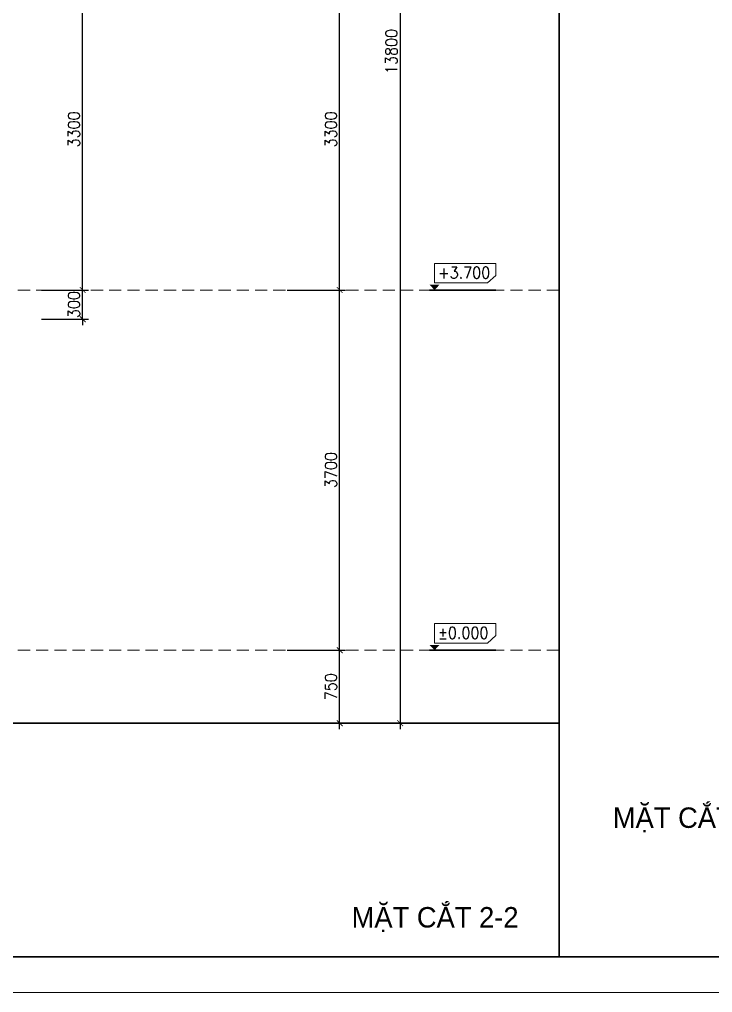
# Model space of a CAD drawing. Header units: millimetres. Extents: x -529782 to -142003, y -492574 to -273331.
# Drawn here: x -229147 to -222022, y -412168 to -402173 of the extents above; entities that cross this region are included whole.
import ezdxf

# ---------------------------------------------------------------- set-up
doc = ezdxf.new("R2010")
doc.units = ezdxf.units.MM
doc.header["$LTSCALE"] = 500
doc.header["$MEASUREMENT"] = 0
doc.header["$PDMODE"] = 3
doc.linetypes.add('HIDDEN', pattern=[0.375, 0.25, -0.125])
doc.layers.get('0').update_dxf_attribs({"linetype": 'CONTINUOUS', "lineweight": 13})
doc.layers.get('Defpoints').update_dxf_attribs({"color": 255, "linetype": 'CONTINUOUS', "lineweight": 13})
for name, color, linetype, lineweight in [('1.cat 30', 30, 'CONTINUOUS', 35), ('2.thay 145', 145, 'CONTINUOUS', 18), ('3.manh 08', 8, 'CONTINUOUS', 9), ('4.dim 08', 8, 'CONTINUOUS', 13), ('6.khuat 75', 75, 'HIDDEN', 18), ('9.text \xad white', 7, 'CONTINUOUS', 15)]:
    doc.layers.add(name, color=color, linetype=linetype, lineweight=lineweight)
doc.styles.add('CA.JSC1', font='')
doc.styles.get("Standard").update_dxf_attribs({"font": 'txt.shx', "width": 0.9})
doc.styles.get('CA.JSC1').set_extended_font_data('.VnAvantH')
doc.dimstyles.new('CA 60', dxfattribs={"dimscale": 0, "dimtxt": 120, "dimasz": 60, "dimexe": 60, "dimexo": 0, "dimgap": 30, "dimtad": 1, "dimdec": 0, "dimzin": 0, "dimdsep": 46, "dimtxsty": 'Standard', "dimblk": 'ARCHTICK', "dimcen": 0.09, "dimdle": 60, "dimclrd": 256, "dimclre": 256, "dimclrt": 7, "dimadec": 0, "dimazin": 0, "dimtfac": 1, "dimtdec": 0, "dimtix": 1, "dimtmove": 2, "dimatfit": 3, "dimldrblk": 'DOT', "dimfxl": 1, "dimtolj": 1, "dimtzin": 0, "dimarcsym": 0})

# ---------------------------------------------------------------- blocks, each defined once
blk = doc.blocks.new('khung co loan')
at = {"layer": '1.cat 30'}
blk.add_lwpolyline([(1158.281703106128, -14553.47590842255), (1158.281703106128, -303.4759079545038), (20658.28170374641, -303.4759079545038), (20658.28170374641, -14553.47590842255)], close=True, dxfattribs=at)
blk.add_lwpolyline([(18298.08122972515, -303.4759079552605), (18298.08122972515, -14553.47590842255)], dxfattribs=at)
at = {"layer": '3.manh 08'}
blk.add_lwpolyline([(0, -14850.00000048772), (21000.00000000023, -14850.00000048772), (21000.00000000023, -4.877219907939434e-07), (0, -4.877219907939434e-07)], close=True, dxfattribs=at)
blk = doc.blocks.new('ki hieu cost')
at = {"layer": '1.cat 30'}
blk.add_line((-119312.6479903211, -196389.5266377838), (-118175.9534743076, -196389.5266377837), dxfattribs=at)
at = {"layer": '3.manh 08'}
blk.add_lwpolyline([(-119227.225577535, -195933.8747298737), (-119227.225577535, -196268.1983629046), (-118320.4604987512, -196268.1983629046), (-118175.9534743076, -196138.8011558482), (-118175.9534743076, -195933.8747298737)], close=True, dxfattribs=at)
blk.add_solid([(-119312.6479903211, -196299.0221607631), (-119141.803164749, -196299.0221607631), (-119227.225577535, -196389.5266377839)], dxfattribs=at)
blk = doc.blocks.new('_ArchTick')
at = {"color": 1, "linetype": 'ByBlock', "const_width": 0.150000081}
blk.add_lwpolyline([(-0.5000002699998731, -0.5000002699998731), (0.5000002699998731, 0.5000002699998731)], dxfattribs=at)
blk = doc.blocks.new('*D166')
at = {"layer": '4.dim 08', "lineweight": -2, "transparency": 16777216}
for p, q in [((-225855.4988260525, -409461.9999999999), (-225855.4988260525, -408592.0000000001)), ((-226393.9988260525, -408652.0000000001), (-225795.4988260525, -408652.0000000001)), ((-226393.9988260525, -409401.9999999999), (-225795.4988260525, -409401.9999999999))]:
    blk.add_line(p, q, dxfattribs=at)
at = {"layer": 'Defpoints', "color": 0, "transparency": 16777216}
for p in [(-226393.9988260525, -408652.0000000001), (-225855.4988260525, -408652.0000000001), (-226393.9988260525, -409401.9999999999)]:
    blk.add_point(p, dxfattribs=at)
at = {"layer": '4.dim 08', "lineweight": -2, "transparency": 16777216, "xscale": 60, "yscale": 60, "zscale": 60}
for p, rotation in [((-225855.4988260525, -408652.0000000001), 90), ((-225855.4988260525, -409401.9999999999), 270)]:
    blk.add_blockref('_ArchTick', p, dxfattribs=dict(at, rotation=rotation))
at = {"layer": '4.dim 08', "color": 7, "transparency": 16777216, "insert": (-225945.4988260525, -409027.0000000001), "char_height": 120, "attachment_point": 5, "rotation": 90}
blk.add_mtext('\\A1;750', dxfattribs=at)
blk = doc.blocks.new('_DOT')
at = {"color": 1, "linetype": 'ByBlock'}
blk.add_line((-0.5, 0), (-1, 0), dxfattribs=at)
at = {"color": 1, "linetype": 'ByBlock', "const_width": 0.5}
blk.add_lwpolyline([(-0.25, 0, 1), (0.25, 0, 1)], format="xyb", close=True, dxfattribs=at)
blk = doc.blocks.new('*D167')
at = {"layer": '4.dim 08', "lineweight": -2, "transparency": 16777216}
for p, q in [((-225855.4988260525, -408712.0000000001), (-225855.4988260525, -404892.0000000001)), ((-226393.9988260525, -404952.0000000001), (-225795.4988260525, -404952.0000000001)), ((-226393.9988260525, -408652.0000000001), (-225795.4988260525, -408652.0000000001))]:
    blk.add_line(p, q, dxfattribs=at)
at = {"layer": 'Defpoints', "color": 0, "transparency": 16777216}
for p in [(-226393.9988260525, -404952.0000000001), (-225855.4988260525, -404952.0000000001), (-226393.9988260525, -408652.0000000001)]:
    blk.add_point(p, dxfattribs=at)
at = {"layer": '4.dim 08', "lineweight": -2, "transparency": 16777216, "xscale": 60, "yscale": 60, "zscale": 60}
for p, rotation in [((-225855.4988260525, -404952.0000000001), 90), ((-225855.4988260525, -408652.0000000001), 270)]:
    blk.add_blockref('_ArchTick', p, dxfattribs=dict(at, rotation=rotation))
at = {"layer": '4.dim 08', "color": 7, "transparency": 16777216, "insert": (-225945.4988260525, -406802.0000000001), "char_height": 120, "attachment_point": 5, "rotation": 90}
blk.add_mtext('\\A1;3700', dxfattribs=at)
blk = doc.blocks.new('*D168')
at = {"layer": '4.dim 08', "lineweight": -2, "transparency": 16777216}
for p, q in [((-225855.4988260525, -405012.0000000001), (-225855.4988260525, -401592.0000000001)), ((-226393.9988260525, -401652.0000000001), (-225795.4988260525, -401652.0000000001)), ((-226393.9988260525, -404952.0000000001), (-225795.4988260525, -404952.0000000001))]:
    blk.add_line(p, q, dxfattribs=at)
at = {"layer": 'Defpoints', "color": 0, "transparency": 16777216}
for p in [(-226393.9988260525, -401652.0000000001), (-225855.4988260525, -401652.0000000001), (-226393.9988260525, -404952.0000000001)]:
    blk.add_point(p, dxfattribs=at)
at = {"layer": '4.dim 08', "lineweight": -2, "transparency": 16777216, "xscale": 60, "yscale": 60, "zscale": 60}
for p, rotation in [((-225855.4988260525, -401652.0000000001), 90), ((-225855.4988260525, -404952.0000000001), 270)]:
    blk.add_blockref('_ArchTick', p, dxfattribs=dict(at, rotation=rotation))
at = {"layer": '4.dim 08', "color": 7, "transparency": 16777216, "insert": (-225945.4988260525, -403302.0000000001), "char_height": 120, "attachment_point": 5, "rotation": 90}
blk.add_mtext('\\A1;3300', dxfattribs=at)
blk = doc.blocks.new('*D172')
at = {"layer": '4.dim 08', "lineweight": -2, "transparency": 16777216}
for p, q in [((-226393.9988260525, -395602.0000000001), (-225172.9988260525, -395602.0000000001)), ((-225232.9988260525, -395542.0000000001), (-225232.9988260525, -409462)), ((-226393.9988260525, -409402), (-225172.9988260525, -409402))]:
    blk.add_line(p, q, dxfattribs=at)
at = {"layer": 'Defpoints', "color": 0, "transparency": 16777216}
for p in [(-226393.9988260525, -395602.0000000001), (-226393.9988260525, -409402), (-225232.9988260525, -409402)]:
    blk.add_point(p, dxfattribs=at)
at = {"layer": '4.dim 08', "lineweight": -2, "transparency": 16777216, "xscale": 60, "yscale": 60, "zscale": 60}
for p, rotation in [((-225232.9988260525, -395602.0000000001), 90), ((-225232.9988260525, -409402), 270)]:
    blk.add_blockref('_ArchTick', p, dxfattribs=dict(at, rotation=rotation))
at = {"layer": '4.dim 08', "color": 7, "transparency": 16777216, "insert": (-225322.9988260525, -402502.0000000001), "char_height": 120, "attachment_point": 5, "rotation": 90}
blk.add_mtext('\\A1;13800', dxfattribs=at)
blk = doc.blocks.new('*D201')
at = {"layer": '4.dim 08', "lineweight": -2, "transparency": 16777216}
for p, q in [((-228497.4988260525, -404952.0000000001), (-228497.4988260525, -404892.0000000001)), ((-228921.9988260525, -404952.0000000001), (-228437.4988260525, -404952.0000000001)), ((-228497.4988260525, -405252), (-228497.4988260525, -404952.0000000001)), ((-228921.9988260525, -405252), (-228437.4988260525, -405252)), ((-228497.4988260525, -405252), (-228497.4988260525, -405312))]:
    blk.add_line(p, q, dxfattribs=at)
at = {"layer": 'Defpoints', "color": 0, "transparency": 16777216}
for p in [(-228921.9988260525, -404952.0000000001), (-228497.4988260525, -404952.0000000001), (-228921.9988260525, -405252)]:
    blk.add_point(p, dxfattribs=at)
at = {"layer": '4.dim 08', "lineweight": -2, "transparency": 16777216, "xscale": 60, "yscale": 60, "zscale": 60}
for p, rotation in [((-228497.4988260525, -404952.0000000001), 270), ((-228497.4988260525, -405252), 90)]:
    blk.add_blockref('_ArchTick', p, dxfattribs=dict(at, rotation=rotation))
at = {"layer": '4.dim 08', "color": 7, "transparency": 16777216, "insert": (-228587.4988260525, -405102.0000000001), "char_height": 120, "attachment_point": 5, "rotation": 90}
blk.add_mtext('\\A1;300', dxfattribs=at)
blk = doc.blocks.new('*D202')
at = {"layer": '4.dim 08', "lineweight": -2, "transparency": 16777216}
for p, q in [((-228497.4988260525, -405012.0000000001), (-228497.4988260525, -401592)), ((-228921.9988260525, -401652), (-228437.4988260525, -401652)), ((-228921.9988260525, -404952.0000000001), (-228437.4988260525, -404952.0000000001))]:
    blk.add_line(p, q, dxfattribs=at)
at = {"layer": 'Defpoints', "color": 0, "transparency": 16777216}
for p in [(-228921.9988260525, -401652), (-228497.4988260525, -401652), (-228921.9988260525, -404952.0000000001)]:
    blk.add_point(p, dxfattribs=at)
at = {"layer": '4.dim 08', "lineweight": -2, "transparency": 16777216, "xscale": 60, "yscale": 60, "zscale": 60}
for p, rotation in [((-228497.4988260525, -401652), 90), ((-228497.4988260525, -404952.0000000001), 270)]:
    blk.add_blockref('_ArchTick', p, dxfattribs=dict(at, rotation=rotation))
at = {"layer": '4.dim 08', "color": 7, "transparency": 16777216, "insert": (-228587.4988260525, -403302.0000000001), "char_height": 120, "attachment_point": 5, "rotation": 90}
blk.add_mtext('\\A1;3300', dxfattribs=at)

msp = doc.modelspace()

# ---------------------------------------------------------------- linework, layer by layer
at = {"layer": '1.cat 30'}
msp.add_line((-223600.2437841342, -409402), (-244886.5840157711, -409402), dxfattribs=at)
at = {"layer": '6.khuat 75'}
for p, q in [((-223600.2437841342, -404952), (-244886.5840157712, -404952)), ((-223600.2437841342, -408652), (-244886.5840157712, -408652))]:
    msp.add_line(p, q, dxfattribs=at)

# ---------------------------------------------------------------- block references
at = {"layer": '2.thay 145'}
for name, p, xscale, yscale, zscale in [('khung co loan', (-246325.0826620421, -393725.7584568972), 1.241924691043096, 1.241924691072199, 1.241924691059295), ('ki hieu cost', (-153343.5805092274, -287118.2840161866), 0.6000000000058208, 0.6000000000058208, 0.6000000000000001), ('ki hieu cost', (-153343.5805092274, -290818.2840161866), 0.6000000000058208, 0.6000000000058208, 0.6000000000000001)]:
    msp.add_blockref(name, p, dxfattribs=dict(at, xscale=xscale, yscale=yscale, zscale=zscale))

# ---------------------------------------------------------------- texts
at = {"layer": '9.text \xad white', "style": 'CA.JSC1'}
for p in [(-223047.1006608309, -410477.179158147), (-225732.4769247142, -411500.4592429316)]:
    msp.add_text('mÆt c¾t 2-2', height=210, dxfattribs=at).set_placement(p)
at = {"layer": '9.text \xad white', "lineweight": 100, "char_height": 120, "width": 546.9, "attachment_point": 1}
for s, insert in [('+3.700', (-224844.5074202807, -404714.1400086744)), ('%%P0.000', (-224844.5074202807, -408414.1400086744))]:
    msp.add_mtext(s, dxfattribs=dict(at, insert=insert))

# ---------------------------------------------------------------- dimensions: what is measured, and where the dimension line sits
at = {"layer": '4.dim 08'}
for base, p1, p2, picture, middle in [((-225232.9988260525, -409402), (-226393.9988260525, -395602.0000000001), (-226393.9988260525, -409402), '*D172', (-225322.9988260525, -402502.0000000001)), ((-228497.4988260525, -401652), (-228921.9988260525, -404952.0000000001), (-228921.9988260525, -401652), '*D202', (-228587.4988260525, -403302.0000000001)), ((-225855.4988260525, -401652.0000000001), (-226393.9988260525, -404952.0000000001), (-226393.9988260525, -401652.0000000001), '*D168', (-225945.4988260525, -403302.0000000001)), ((-228497.4988260525, -404952.0000000001), (-228921.9988260525, -405252), (-228921.9988260525, -404952.0000000001), '*D201', (-228587.4988260525, -405102.0000000001)), ((-225855.4988260525, -404952.0000000001), (-226393.9988260525, -408652.0000000001), (-226393.9988260525, -404952.0000000001), '*D167', (-225945.4988260525, -406802.0000000001)), ((-225855.4988260525, -408652.0000000001), (-226393.9988260525, -409401.9999999999), (-226393.9988260525, -408652.0000000001), '*D166', (-225945.4988260525, -409027.0000000001))]:
    dim = msp.add_linear_dim(base=base, p1=p1, p2=p2, angle=90, dimstyle='CA 60', override={"dimscale": 1}, dxfattribs=at)
    dim.commit()
    dim.dimension.update_dxf_attribs({"geometry": picture, "text_midpoint": middle})

doc.saveas('drawing.dxf')
